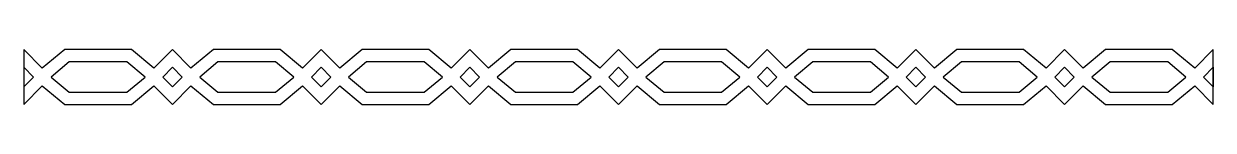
# Model space of a CAD drawing. Extents: x -375 to 375, y -18 to 18.
import ezdxf

# ---------------------------------------------------------------- set-up
doc = ezdxf.new("R2010")
doc.units = 0
doc.header["$MEASUREMENT"] = 0
doc.layers.add('LAYER_1', color=18, linetype='CONTINUOUS')

msp = doc.modelspace()

# ---------------------------------------------------------------- linework, layer by layer
at = {"layer": 'LAYER_1'}
for points in [[(-375, -17.5), (-375, -17.5), (-363.32, -5.68), (-349.13, -17.5), (-328.13, -17.5), (-307.12, -17.5), (-292.93, -5.68), (-281.25, -17.5), (-281.25, -17.5), (-281.25, -17.5), (-269.57, -5.68), (-255.38, -17.5), (-234.38, -17.5), (-213.37, -17.5), (-199.18, -5.68), (-187.5, -17.5), (-187.5, -17.5), (-187.5, -17.5), (-175.82, -5.68), (-161.63, -17.5), (-140.63, -17.5), (-119.62, -17.5), (-105.43, -5.68), (-93.75, -17.5), (-93.75, -17.5), (-93.75, -17.5), (-82.07, -5.68), (-67.88, -17.5), (-46.88, -17.5), (-25.87, -17.5), (-11.68, -5.68), (0, -17.5), (0, -17.5), (0, -17.5), (11.68, -5.68), (25.87, -17.5), (46.88, -17.5), (67.88, -17.5), (82.07, -5.68), (93.75, -17.5), (93.75, -17.5), (93.75, -17.5), (105.43, -5.68), (119.62, -17.5), (140.63, -17.5), (161.63, -17.5), (175.82, -5.68), (187.5, -17.5), (187.5, -17.5), (187.5, -17.5), (199.18, -5.68), (213.37, -17.5), (234.38, -17.5), (255.38, -17.5), (269.57, -5.68), (281.25, -17.5), (281.25, -17.5), (281.25, -17.5), (292.93, -5.68), (307.12, -17.5), (328.13, -17.5), (349.13, -17.5), (363.32, -5.68), (375, -17.5), (375, -17.5), (375, 17.5), (375, 17.5), (363.32, 5.68), (349.13, 17.5), (328.13, 17.5), (307.12, 17.5), (292.93, 5.68), (281.25, 17.5), (281.25, 17.5), (281.25, 17.5), (269.57, 5.68), (255.38, 17.5), (234.38, 17.5), (213.37, 17.5), (199.18, 5.68), (187.5, 17.5), (187.5, 17.5), (187.5, 17.5), (175.82, 5.68), (161.63, 17.5), (140.63, 17.5), (119.62, 17.5), (105.43, 5.68), (93.75, 17.5), (93.75, 17.5), (93.75, 17.5), (82.07, 5.68), (67.88, 17.5), (46.88, 17.5), (25.87, 17.5), (11.68, 5.68), (0, 17.5), (0, 17.5), (0, 17.5), (-11.68, 5.68), (-25.87, 17.5), (-46.88, 17.5), (-67.88, 17.5), (-82.07, 5.68), (-93.75, 17.5), (-93.75, 17.5), (-93.75, 17.5), (-105.43, 5.68), (-119.62, 17.5), (-140.63, 17.5), (-161.63, 17.5), (-175.82, 5.68), (-187.5, 17.5), (-187.5, 17.5), (-187.5, 17.5), (-199.18, 5.68), (-213.37, 17.5), (-234.38, 17.5), (-255.38, 17.5), (-269.57, 5.68), (-281.25, 17.5), (-281.25, 17.5), (-281.25, 17.5), (-292.93, 5.68), (-307.12, 17.5), (-328.13, 17.5), (-349.13, 17.5), (-363.32, 5.68), (-375, 17.5), (-375, 17.5)], [(-328.13, -9.5), (-309.96, -9.5), (-298.55, 0), (-309.96, 9.5), (-328.13, 9.5), (-346.3, 9.5), (-357.7, 0), (-346.3, -9.5)], [(-234.38, -9.5), (-216.21, -9.5), (-204.8, 0), (-216.21, 9.5), (-234.38, 9.5), (-252.55, 9.5), (-263.95, 0), (-252.55, -9.5)], [(-140.63, -9.5), (-122.45, -9.5), (-111.05, 0), (-122.45, 9.5), (-140.63, 9.5), (-158.8, 9.5), (-170.2, 0), (-158.8, -9.5)], [(-46.88, -9.5), (-28.7, -9.5), (-17.3, 0), (-28.7, 9.5), (-46.88, 9.5), (-65.05, 9.5), (-76.45, 0), (-65.05, -9.5)], [(46.88, -9.5), (65.05, -9.5), (76.45, 0), (65.05, 9.5), (46.88, 9.5), (28.7, 9.5), (17.3, 0), (28.7, -9.5)], [(140.63, -9.5), (158.8, -9.5), (170.2, 0), (158.8, 9.5), (140.63, 9.5), (122.45, 9.5), (111.05, 0), (122.45, -9.5)], [(234.38, -9.5), (252.55, -9.5), (263.95, 0), (252.55, 9.5), (234.38, 9.5), (216.21, 9.5), (204.8, 0), (216.21, -9.5)], [(328.13, -9.5), (346.3, -9.5), (357.7, 0), (346.3, 9.5), (328.13, 9.5), (309.96, 9.5), (298.55, 0), (309.96, -9.5)], [(-375, -6.19), (-368.88, 0), (-375, 6.19)], [(-281.25, -6.19), (-275.13, 0), (-281.25, 6.19), (-287.37, 0)], [(-187.5, -6.19), (-181.38, 0), (-187.5, 6.19), (-193.62, 0)], [(-93.75, -6.19), (-87.63, 0), (-93.75, 6.19), (-99.87, 0)], [(0, -6.19), (6.12, 0), (0, 6.19), (-6.12, 0)], [(93.75, -6.19), (99.87, 0), (93.75, 6.19), (87.63, 0)], [(187.5, -6.19), (193.62, 0), (187.5, 6.19), (181.38, 0)], [(281.25, -6.19), (287.37, 0), (281.25, 6.19), (275.13, 0)], [(375, -6.19), (368.88, 0), (375, 6.19)]]:
    msp.add_lwpolyline(points, close=True, dxfattribs=at)

doc.saveas('drawing.dxf')
